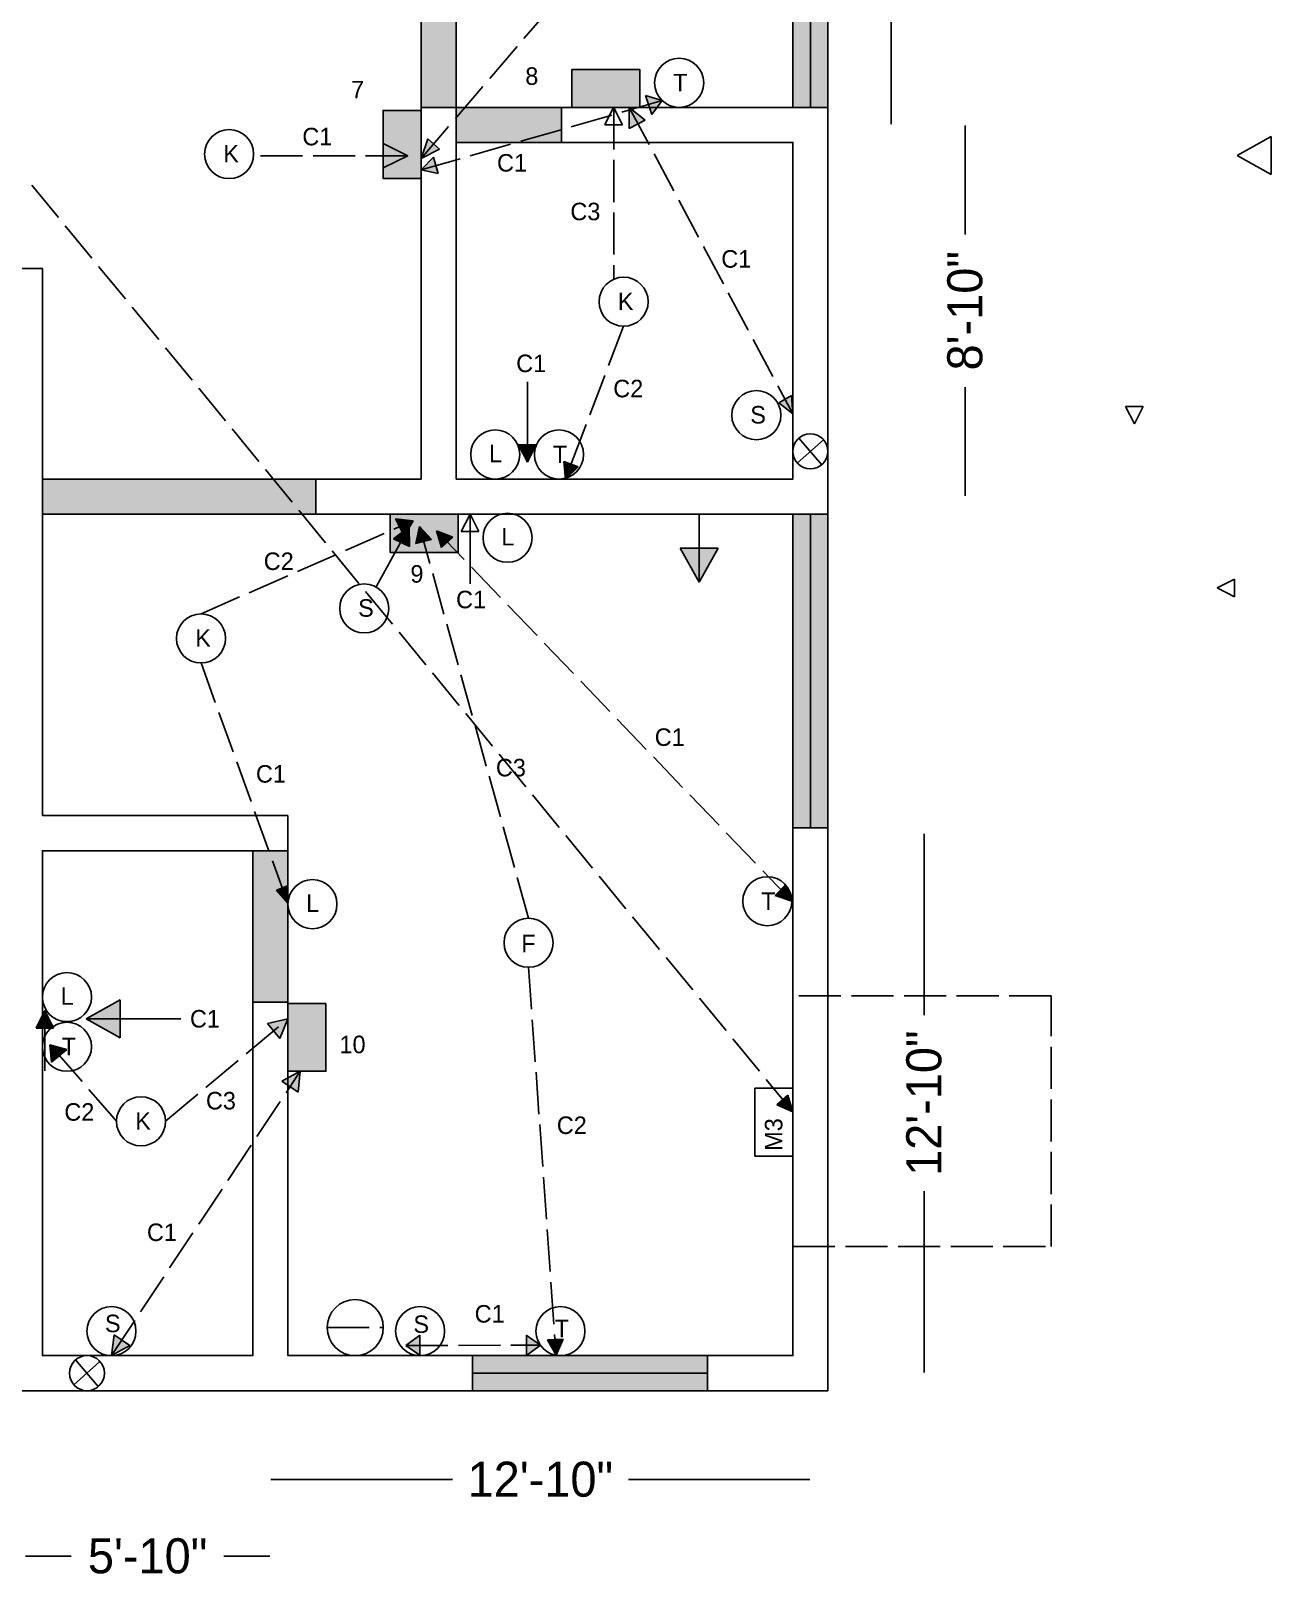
# Model space of a CAD drawing. Header units: feet. Extents: x 145 to 1575, y -322 to 1044.
# Drawn here: x 460.9 to 814.5, y -250.3 to 191.2 of the extents above; entities that cross this region are included whole.
import ezdxf

# ---------------------------------------------------------------- set-up
doc = ezdxf.new("R2010")
doc.units = ezdxf.units.FT
doc.header["$MEASUREMENT"] = 0
doc.linetypes.add('ACAD_ISO02W100', pattern=[15, 12, -3])
doc.dimstyles.get("Standard").update_dxf_attribs({"dimtxt": 0.18, "dimasz": 0.18, "dimexe": 0.18, "dimexo": 0.0625, "dimgap": 0.09, "dimtad": 0, "dimtih": 1, "dimtoh": 1, "dimdec": 4, "dimzin": 0, "dimdsep": 46, "dimtxsty": 'Standard', "dimcen": 0.09, "dimadec": 0, "dimazin": 0, "dimtfac": 1, "dimtdec": 4, "dimtofl": 0, "dimtmove": 0, "dimatfit": 3, "dimfxl": 0, "dimtolj": 1, "dimtzin": 0, "dimarcsym": 0})

# ---------------------------------------------------------------- blocks, each defined once
blk = doc.blocks.new('*D27')
at = {"color": 0, "lineweight": -2}
for p, q in [((706.15, 270.27), (706.15, 239.2)), ((706.15, 164.63), (706.15, 195.69))]:
    blk.add_line(p, q, dxfattribs=at)
at = {"color": 0}
for points in [[(706.12, 270.27), (706.18, 270.27), (706.15, 270.45)], [(706.12, 164.63), (706.18, 164.63), (706.15, 164.45)]]:
    blk.add_solid(points, dxfattribs=at)
at = {"layer": 'Defpoints', "color": 0}
for p in [(683.13, 270.45), (683.13, 164.45), (706.15, 164.45)]:
    blk.add_point(p, dxfattribs=at)
at = {"color": 0, "insert": (706.15, 217.45), "char_height": 10, "attachment_point": 5, "rotation": 90}
blk.add_mtext('\\A1;8\'-10"', dxfattribs=at)
blk = doc.blocks.new('*D28')
at = {"color": 0, "lineweight": -2}
for p, q in [((727.22, 164.27), (727.22, 133.2)), ((727.22, 58.63), (727.22, 89.69))]:
    blk.add_line(p, q, dxfattribs=at)
at = {"color": 0}
for points in [[(727.19, 164.27), (727.25, 164.27), (727.22, 164.45)], [(727.19, 58.63), (727.25, 58.63), (727.22, 58.45)]]:
    blk.add_solid(points, dxfattribs=at)
at = {"layer": 'Defpoints', "color": 0}
for p in [(683.13, 164.45), (683.13, 58.45), (727.22, 58.45)]:
    blk.add_point(p, dxfattribs=at)
at = {"color": 0, "insert": (727.22, 111.45), "char_height": 10, "attachment_point": 5, "rotation": 90}
blk.add_mtext('\\A1;8\'-10"', dxfattribs=at)
blk = doc.blocks.new('*D29')
at = {"color": 0, "lineweight": -2}
for p, q in [((715.53, -37.73), (715.53, -89.46)), ((715.53, -191.37), (715.53, -139.64))]:
    blk.add_line(p, q, dxfattribs=at)
at = {"color": 0}
for points in [[(715.5, -37.73), (715.56, -37.73), (715.53, -37.55)], [(715.5, -191.37), (715.56, -191.37), (715.53, -191.55)]]:
    blk.add_solid(points, dxfattribs=at)
at = {"layer": 'Defpoints', "color": 0}
for p in [(529.13, -37.55), (715.53, -37.55), (529.13, -191.55)]:
    blk.add_point(p, dxfattribs=at)
at = {"color": 0, "insert": (715.53, -114.55), "char_height": 10, "attachment_point": 5, "rotation": 90}
blk.add_mtext('\\A1;12\'-10"', dxfattribs=at)
blk = doc.blocks.new('*D30')
at = {"color": 0, "lineweight": -2}
for p, q in [((529.31, -221.86), (581.04, -221.86)), ((682.95, -221.86), (631.22, -221.86))]:
    blk.add_line(p, q, dxfattribs=at)
at = {"color": 0}
for points in [[(529.31, -221.83), (529.31, -221.89), (529.13, -221.86)], [(682.95, -221.83), (682.95, -221.89), (683.13, -221.86)]]:
    blk.add_solid(points, dxfattribs=at)
at = {"layer": 'Defpoints', "color": 0}
for p in [(529.13, -191.55), (683.13, -191.55), (683.13, -221.86)]:
    blk.add_point(p, dxfattribs=at)
at = {"color": 0, "insert": (606.13, -221.86), "char_height": 10, "attachment_point": 5}
blk.add_mtext('\\A1;12\'-10"', dxfattribs=at)
blk = doc.blocks.new('*D31')
at = {"color": 0, "lineweight": -2}
for p, q in [((459.31, -243.71), (472.37, -243.71)), ((528.95, -243.71), (515.88, -243.71))]:
    blk.add_line(p, q, dxfattribs=at)
at = {"color": 0}
for points in [[(459.31, -243.68), (459.31, -243.74), (459.13, -243.71)], [(528.95, -243.68), (528.95, -243.74), (529.13, -243.71)]]:
    blk.add_solid(points, dxfattribs=at)
at = {"layer": 'Defpoints', "color": 0}
for p in [(459.13, -191.55), (529.13, -191.55), (459.13, -243.71)]:
    blk.add_point(p, dxfattribs=at)
at = {"color": 0, "insert": (494.13, -243.71), "char_height": 10, "attachment_point": 5}
blk.add_mtext('\\A1;5\'-10"', dxfattribs=at)

msp = doc.modelspace()

# ---------------------------------------------------------------- hatches: boundary and pattern name
at = {"linetype": 'ACAD_ISO02W100'}
h = msp.add_hatch(color=70, dxfattribs=at)
h.paths.add_polyline_path([(329.29044, 561.44832), (329.29044, 566.44832), (300.24991, 566.44832), (300.24991, 561.44832)])
h.paths.add_polyline_path([(329.29044, 556.44832), (329.29044, 561.44832), (300.24991, 561.44832), (300.24991, 556.44832)])
h.paths.add_polyline_path([(459.39407, 561.44832), (459.39407, 566.44832), (387.43658, 566.44832), (387.43658, 561.44832)])
h.paths.add_polyline_path([(387.43658, 561.44832), (387.43658, 556.44832), (411.50221, 556.44832, -0.00760481), (411.71513, 556.44832), (436.88185, 556.44832, -0.137077422), (440.64923, 556.44832), (459.39407, 556.44832), (459.39407, 561.44832)])
h.paths.add_polyline_path([(624.25099, 561.44832), (624.25099, 566.44832), (570.12527, 566.44832), (570.12527, 561.44832)])
h.paths.add_polyline_path([(570.12527, 561.44832), (570.12527, 556.44832), (620.28316, 556.44832, -0.089970811), (623.13911, 556.44832), (624.25099, 556.44832), (624.25099, 561.44832)])
h.paths.add_polyline_path([(678.12527, -36.01065), (683.12527, -36.01065), (683.12527, 53.44832), (678.12527, 53.44832)])
h.paths.add_polyline_path([(688.12527, 53.44832), (683.12527, 53.44832), (683.12527, -36.01065), (688.12527, -36.01065)])
h.paths.add_polyline_path([(678.12527, 169.44832), (683.12527, 169.44832), (683.12527, 265.44832), (678.12527, 265.44832)])
h.paths.add_polyline_path([(688.12527, 265.44832), (683.12527, 265.44832), (683.12527, 169.44832), (688.12527, 169.44832)])
h.paths.add_polyline_path([(653.82318, -191.55168), (653.82318, -186.55168), (611.84575, -186.55168, -0.000193978), (611.84032, -186.55168), (586.79489, -186.55168), (586.79489, -191.55168)])
h.paths.add_polyline_path([(653.82318, -196.55168), (653.82318, -191.55168), (586.79489, -191.55168), (586.79489, -196.55168)])
h.paths.add_polyline_path([(398.12426, -191.55168), (398.12426, -186.55168), (372.76938, -186.55168, -0.000273873), (372.76171, -186.55168), (325.54055, -186.55168), (325.54055, -191.55168)])
h.paths.add_polyline_path([(325.54055, -191.55168), (325.54055, -196.55168), (398.12426, -196.55168), (398.12426, -191.55168)])
h.paths.add_polyline_path([(275.58287, -191.55168), (275.58287, -186.55168), (209.78864, -186.55168), (209.78864, -191.55168)])
h.paths.add_polyline_path([(209.78864, -191.55168), (209.78864, -196.55168), (275.58287, -196.55168), (275.58287, -191.55168)])
h = msp.add_hatch(color=104)
h.paths.add_polyline_path([(288.12527, 123.44832), (298.12527, 123.44832), (298.12527, 229.44832), (288.12527, 229.44832)])
h.paths.add_polyline_path([(454.12527, 113.44832), (454.12527, 123.44832), (406.12527, 123.44832), (406.12527, 113.44832)])
h.paths.add_polyline_path([(298.12527, 321.44832), (298.12527, 311.44832), (334.12527, 311.44832), (334.12527, 321.44832)])
h.paths.add_polyline_path([(370.12527, 321.44832), (380.12527, 321.44832), (380.12527, 381.44832), (370.12527, 381.44832)])
h.paths.add_polyline_path([(500.12527, 371.44832), (500.12527, 381.44832), (435.9744, 381.44832), (435.9744, 371.44832)])
h.paths.add_polyline_path([(558.12527, 371.44832), (558.12527, 381.44832), (510.12527, 381.44832), (510.12527, 371.44832)])
h.paths.add_polyline_path([(572.12527, 371.44832), (572.12527, 381.44832), (558.12527, 381.44832), (558.12527, 371.44832)])
h.paths.add_polyline_path([(612.12527, 381.44832), (612.12527, 371.44832), (629.70635, 371.44832), (629.70635, 381.44832)])
h.paths.add_polyline_path([(630.12528, 381.44832), (640.12528, 381.44832), (640.12528, 429.44832), (640.12527, 429.44832), (640.12527, 477.8754), (630.12528, 477.8754)])
h.paths.add_polyline_path([(582.12527, 265.44832), (572.12527, 265.44832), (572.12527, 169.44832), (582.12527, 169.44832)])
h.paths.add_polyline_path([(582.12527, 169.44832), (582.12527, 159.44832), (612.12527, 159.44832), (612.12527, 169.44832)])
h.paths.add_polyline_path([(542.12527, 53.44832), (542.12527, 63.44832), (464.12527, 63.44832), (464.12527, 53.44832)])
h.paths.add_polyline_path([(534.12527, -42.55168), (524.12527, -42.55168), (524.12527, -72.55168), (524.12527, -85.70534), (534.12527, -85.70534), (534.12527, -72.55168)])
at = {"true_color": 0x000000}
h = msp.add_hatch(color=18, dxfattribs=at)
h.paths.add_polyline_path([(444.21749, 13.05434), (434.52785, 7.63366), (444.21749, 7.63366)])
h.paths.add_polyline_path([(444.21749, 7.63366), (434.52785, 7.63366), (444.21749, 2.21299)])
h.paths.add_polyline_path([(562.25495, 342.6364), (552.56531, 337.21573), (562.25495, 337.21573)])
h.paths.add_polyline_path([(562.25495, 337.21573), (552.56531, 337.21573), (562.25495, 331.79505)])
h.paths.add_polyline_path([(389.81491, 408.3453), (389.81491, 402.92462), (399.50454, 402.92462)])
h.paths.add_polyline_path([(399.50454, 402.92462), (389.81491, 402.92462), (389.81491, 397.50395)])
h.paths.add_polyline_path([(651.38586, 43.77323), (645.96519, 43.77323), (651.38586, 34.0836)])
h.paths.add_polyline_path([(656.80654, 43.77323), (651.38586, 43.77323), (651.38586, 34.0836)])
at = {"linetype": 'ACAD_ISO02W100'}
h = msp.add_hatch(color=253, dxfattribs=at)
h.paths.add_polyline_path([(435.50454, 392.28967), (416.12527, 392.28967), (416.12527, 381.44832), (435.50454, 381.44832)])
h.paths.add_polyline_path([(399.50454, 371.44832), (380.12527, 371.44832), (380.12527, 360.55334), (399.50454, 360.55334)])
h.paths.add_polyline_path([(591.50454, 392.28967), (572.12527, 392.28967), (572.12527, 381.44832), (591.50454, 381.44832)])
h.paths.add_polyline_path([(610.88381, 392.28967), (591.50454, 392.28967), (591.50454, 381.44832), (610.88381, 381.44832)])
h.paths.add_polyline_path([(681.0175, 392.28967), (661.63823, 392.28967), (661.63823, 381.44832), (681.0175, 381.44832)])
h.paths.add_polyline_path([(390.96663, 320.45448), (380.12528, 320.45448), (380.12528, 301.07521), (390.96663, 301.07521)])
h.paths.add_polyline_path([(572.12527, 168.57804), (561.29548, 168.57804), (561.29548, 149.19877), (572.12527, 149.19877)])
h.paths.add_polyline_path([(634.48474, 180.28967), (615.10547, 180.28967), (615.10547, 169.44832), (634.48474, 169.44832)])
h.paths.add_polyline_path([(356.20923, 134.28967), (336.82996, 134.28967), (336.82996, 123.44832), (356.20923, 123.44832)])
h.paths.add_polyline_path([(392.85251, 113.44832), (373.47324, 113.44832), (373.47324, 102.7024), (392.85251, 102.7024)])
h.paths.add_polyline_path([(544.96663, -86.09066), (534.12528, -86.09066), (534.12528, -105.46993), (544.96663, -105.46993)])
h.paths.add_polyline_path([(582.63604, 53.44832), (563.25677, 53.44832), (563.25677, 42.53743), (582.63604, 42.53743)])
at = {"linetype": 'ACAD_ISO02W100', "true_color": 0x000000}
h = msp.add_hatch(color=18, dxfattribs=at)
h.paths.add_polyline_path([(575.60591, 155.19935), (572.12671, 151.60836), (576.33463, 152.81733)])
h.paths.add_polyline_path([(576.33463, 152.81733), (572.12671, 151.60836), (577.01952, 150.57859)])
h.paths.add_polyline_path([(636.10908, 172.82396), (636.95057, 170.2328), (640.89151, 171.36507)])
h.paths.add_polyline_path([(640.89151, 171.36507), (636.95057, 170.2328), (637.20534, 169.44832), (639.44438, 169.44832)])
h.paths.add_polyline_path([(639.44438, 169.44832), (637.20534, 169.44832), (637.87878, 167.37465)])
h = msp.add_hatch(color=18, dxfattribs=at)
h.paths.add_polyline_path([(675.90012, 86.20961), (674.08235, 85.20264), (678.12527, 82.04101)])
h.paths.add_polyline_path([(677.73887, 87.22819), (675.90012, 86.20961), (678.12527, 82.04101)])
h.paths.add_polyline_path([(631.46812, 169.44832), (631.46812, 163.44832), (633.96699, 164.76695)])
h.paths.add_polyline_path([(631.46812, 169.44832), (633.96699, 164.76695), (635.99581, 165.83752)])
h = msp.add_hatch(color=18, dxfattribs=at)
h.paths.add_polyline_path([(561.29548, 159.16446), (561.29548, 155.66447), (568.29548, 155.66447)])
h.paths.add_polyline_path([(568.29548, 155.66447), (561.29548, 155.66447), (561.29548, 152.16447)])
h = msp.add_hatch(color=18, dxfattribs=at)
h.paths.add_polyline_path([(575.67092, 159.03798), (574.05114, 160.49592), (572.12868, 154.91837), (572.12868, 154.91245)])
h.paths.add_polyline_path([(577.3504, 157.52633), (575.67092, 159.03798), (572.12868, 154.91245), (572.12868, 154.90872)])
h = msp.add_hatch(color=18, dxfattribs=at)
h.paths.add_polyline_path([(604.90877, 73.24207), (602.40877, 73.24207), (602.40877, 68.24207)])
h.paths.add_polyline_path([(602.40877, 73.24207), (599.90877, 73.24207), (602.40877, 68.24207)])
h = msp.add_hatch(color=18, dxfattribs=at)
h.paths.add_polyline_path([(614.87308, 67.66756), (612.85691, 68.43156), (613.24634, 63.68819, 0.004606283), (613.37058, 63.72281)])
h.paths.add_polyline_path([(616.87485, 66.90902), (614.87308, 67.66756), (613.37058, 63.72281, 0.010048704), (613.63926, 63.80623)])
h = msp.add_hatch(color=18, dxfattribs=at)
h.paths.add_polyline_path([(568.68325, 49.79598), (568.773, 44.20653), (564.26554, 46.37051)])
edge = h.paths.add_edge_path()
edge.add_line((568.68325, 49.79598), (559.27669, 32.68557))
h = msp.add_hatch(color=18, dxfattribs=at)
h.paths.add_polyline_path([(567.26889, 47.22329), (566.74401, 48.2923), (564.26554, 46.37051), (566.27082, 45.4078)])
h.paths.add_polyline_path([(568.68592, 49.62934), (567.39509, 47.45285), (566.27082, 45.4078), (568.773, 44.20653)])
h = msp.add_hatch(color=18, dxfattribs=at)
h.paths.add_polyline_path([(569.81494, 51.53301), (564.85249, 52.14464), (565.9794, 49.84954)])
h.paths.add_polyline_path([(569.81494, 51.53301), (565.9794, 49.84954), (566.74401, 48.2923), (568.68325, 49.79598), (568.68592, 49.62934)])
h.paths.add_polyline_path([(568.68325, 49.79598), (566.74401, 48.2923), (567.26439, 47.23247), (567.39509, 47.45285)])
h = msp.add_hatch(color=18, dxfattribs=at)
h.paths.add_polyline_path([(571.68058, 49.92018), (570.6535, 45.02681), (572.87376, 45.63211)])
h.paths.add_polyline_path([(571.68058, 49.92018), (572.87376, 45.63211), (575.0491, 46.22517)])
h = msp.add_hatch(color=18, dxfattribs=at)
h.paths.add_polyline_path([(579.61331, 45.47763), (576.50719, 48.71737), (577.9278, 43.92343)])
h.paths.add_polyline_path([(581.17044, 46.91345), (576.50719, 48.71737), (579.61331, 45.47763)])
h = msp.add_hatch(color=18, dxfattribs=at)
h.paths.add_polyline_path([(532.52317, -53.11782), (530.86186, -53.76352), (534.12527, -57.55168)])
h.paths.add_polyline_path([(533.97391, -52.55397), (532.52317, -53.11782), (534.12527, -57.55168)])
h = msp.add_hatch(color=18, dxfattribs=at)
h.paths.add_polyline_path([(675.99994, -52.31739), (674.69276, -53.69173), (677.83454, -56.96865)])
h.paths.add_polyline_path([(674.69276, -53.69173), (673.09727, -55.3692), (677.83454, -56.96865)])
h = msp.add_hatch(color=18, dxfattribs=at)
h.paths.add_polyline_path([(464.12527, -89.53557), (462.33279, -93.12055), (464.12527, -93.12055)])
h.paths.add_polyline_path([(464.83279, -88.12055), (464.12527, -89.53557), (464.12527, -93.12055), (464.83279, -93.12055)])
h.paths.add_polyline_path([(464.83279, -88.12055), (464.83279, -93.12055), (466.5943, -93.12055, -0.024046989), (467.12758, -92.71013)])
h.paths.add_polyline_path([(467.12758, -92.71013, 0.024046989), (466.5943, -93.12055), (467.33279, -93.12055)])
h = msp.add_hatch(color=18, dxfattribs=at)
h.paths.add_polyline_path([(486.30837, -85.06781), (476.61873, -90.48849), (486.30837, -90.48849)])
h.paths.add_polyline_path([(486.30837, -90.48849), (476.61873, -90.48849), (486.30837, -95.90916)])
h = msp.add_hatch(color=18, dxfattribs=at)
h.paths.add_polyline_path([(534.12527, -90.53467), (528.27681, -91.87461), (530.04334, -93.95148)])
h.paths.add_polyline_path([(534.12527, -90.53467), (530.04334, -93.95148), (531.86434, -96.09238)])
h = msp.add_hatch(color=18, dxfattribs=at)
h.paths.add_polyline_path([(466.28876, -97.87538), (466.74915, -102.85414), (468.98838, -100.98686)])
h.paths.add_polyline_path([(471.10377, -99.22287), (466.28876, -97.87538), (468.98838, -100.98686)])
h = msp.add_hatch(color=18, dxfattribs=at)
h.paths.add_polyline_path([(534.12527, -107.35766), (532.36204, -108.30149), (534.12527, -109.48433)])
h.paths.add_polyline_path([(537.65186, -105.46993), (534.12527, -107.35766), (534.12527, -109.48433), (534.72081, -109.88384)])
h.paths.add_polyline_path([(537.65186, -105.46993), (534.72081, -109.88384), (537.03827, -111.43847)])
at = {"linetype": 'ACAD_ISO02W100'}
h = msp.add_hatch(color=3, dxfattribs=at)
h.paths.add_polyline_path([(675.23555, -113.53521), (673.56863, -114.99707), (678.12527, -117.05547)])
h.paths.add_polyline_path([(676.67921, -112.26914), (675.23555, -113.53521), (678.12527, -117.05547)])
at = {"linetype": 'ACAD_ISO02W100', "true_color": 0x000000}
h = msp.add_hatch(color=18, dxfattribs=at)
h.paths.add_polyline_path([(486.77683, -182.0834), (484.60016, -180.60398), (483.80968, -186.55168), (483.80968, -186.55168)])
h.paths.add_polyline_path([(489.09328, -183.65784), (486.77683, -182.0834), (483.80968, -186.55168), (483.80968, -186.55168)])
h = msp.add_hatch(color=18, dxfattribs=at)
h.paths.add_polyline_path([(571.75037, -180.69086), (567.73712, -183.6731), (571.75037, -183.66307)])
h.paths.add_polyline_path([(571.75037, -183.66307), (567.73712, -183.6731), (571.75037, -186.49887)])
h.paths.add_polyline_path([(602.13957, -180.74366), (602.13957, -183.58708), (606.11628, -183.57714, -0.002844948), (606.07085, -183.51171)])
h.paths.add_polyline_path([(606.12528, -183.5899, -0.000557659), (606.11628, -183.57714), (602.13957, -183.58708), (602.13957, -186.55168)])
h = msp.add_hatch(color=18, dxfattribs=at)
h.paths.add_polyline_path([(612.58477, -181.85449), (610.2705, -181.95882), (610.58714, -186.43809)])
h.paths.add_polyline_path([(610.2705, -181.95882), (608.18517, -182.05283), (610.58714, -186.43809)])

# ---------------------------------------------------------------- linework, layer by layer
for p, q in [((688.12527, -196.55168), (688.12527, 371.44832)), ((678.12527, 169.44832), (678.12527, 265.44832)), ((612.12527, 169.44832), (612.12527, 159.44832)), ((624.5168, 164.47786), (627.0168, 169.47786)), ((627.0168, 169.47786), (629.5168, 164.47786)), ((629.5168, 164.47786), (624.5168, 164.47786)), ((572.12527, 154.90848), (574.05114, 160.49592)), ((678.12527, 63.44832), (678.12527, 159.44832)), ((814.47739, 161.17311), (804.78776, 155.75243)), ((814.47739, 150.33176), (814.47739, 161.17311)), ((577.3504, 157.52633), (572.12868, 154.90872)), ((814.47739, 150.33176), (804.78776, 155.75243)), ((678.12527, 148.44832), (678.12527, 138.44832)), ((602.40877, 68.24207), (602.40877, 91.20314)), ((775.51307, 79.17071), (773.01307, 84.17071)), ((773.01307, 84.17071), (778.01307, 84.17071)), ((778.01307, 84.17071), (775.51307, 79.17071)), ((679.8717, 75.13366), (686.37884, 67.54043)), ((602.40877, 68.24207), (599.90877, 73.24207)), ((599.90877, 73.24207), (604.90877, 73.24207)), ((604.90877, 73.24207), (602.40877, 68.24207)), ((686.85535, 74.66669), (679.3952, 68.0074)), ((572.12527, 63.44832), (512.12527, 63.44832)), ((524.12527, 53.44832), (512.12527, 53.44832)), ((534.12527, 53.44832), (524.12527, 53.44832)), ((583.5789, 48.44584), (586.0789, 53.44584)), ((586.0789, 53.44584), (588.5789, 48.44584)), ((586.0789, 53.44584), (586.0789, 33.55928)), ((651.38586, 53.46287), (651.38586, 34.0836)), ((678.12527, -186.55168), (678.12527, 53.44832)), ((568.68325, 49.79598), (559.27669, 32.68557)), ((568.68325, 49.79598), (564.26554, 46.37051)), ((568.68325, 49.79598), (568.773, 44.20653)), ((568.773, 44.20653), (564.26554, 46.37051)), ((588.5789, 48.44584), (583.5789, 48.44584)), ((656.80654, 43.77323), (645.96519, 43.77323)), ((645.96519, 43.77323), (651.38586, 34.0836)), ((656.80654, 43.77323), (651.38586, 34.0836)), ((799.10325, 32.37926), (804.10325, 34.87926)), ((804.10325, 29.87926), (799.10325, 32.37926)), ((804.10325, 34.87926), (804.10325, 29.87926)), ((524.12527, -32.55168), (529.12527, -32.55168)), ((529.12527, -32.55168), (534.12527, -32.55168)), ((534.12527, -42.55168), (534.12527, -32.55168)), ((534.12527, -42.55168), (524.12527, -42.55168)), ((524.12527, -42.55168), (524.12527, -72.55168)), ((534.12527, -72.55168), (534.12527, -42.55168)), ((462.33279, -93.12055), (464.83279, -88.12055)), ((464.83279, -88.12055), (467.33279, -93.12055)), ((486.30837, -85.06781), (476.61873, -90.48849)), ((486.30837, -95.90916), (486.30837, -85.06781)), ((524.12527, -85.70534), (534.12527, -85.70534)), ((486.30837, -95.90916), (476.61873, -90.48849)), ((476.61873, -90.48849), (503.5635, -90.48849)), ((467.33279, -93.12055), (462.33279, -93.12055)), ((464.12527, -186.55168), (524.12527, -186.55168)), ((480.54221, -188.22203), (473.08206, -194.88132)), ((473.55857, -187.75506), (480.06571, -195.34829)), ((534.12527, -186.55168), (678.12527, -186.55168)), ((188.12527, -196.55168), (688.12527, -196.55168))]:
    msp.add_line(p, q)
at = {"color": 0}
for p, q in [((683.12527, 265.44832), (683.12527, 169.44832)), ((586.79489, -191.55168), (653.82318, -191.55168))]:
    msp.add_line(p, q, dxfattribs=at)
at = {"linetype": 'ACAD_ISO02W100'}
for p, q in [((572.12527, 154.90848), (625.32363, 216.86689)), ((640.89151, 171.36507), (636.10908, 172.82396)), ((637.87878, 167.37465), (636.10908, 172.82396)), ((640.89151, 171.36507), (572.12671, 151.60836)), ((627.03157, 169.44832), (627.03157, 120.42604)), ((631.46812, 169.44832), (678.12527, 82.04101)), ((631.46812, 169.44832), (631.46812, 163.44832)), ((635.99581, 165.83752), (631.46812, 169.44832)), ((640.89151, 171.36507), (637.87878, 167.37465)), ((631.46812, 163.44832), (635.99581, 165.83752)), ((561.29548, 159.16447), (568.29548, 155.66447)), ((561.29548, 159.16447), (561.29548, 152.16447)), ((574.05114, 160.49592), (577.3504, 157.52633)), ((568.29548, 155.66447), (524.34334, 155.66447)), ((568.29548, 155.66447), (561.29548, 152.16447)), ((572.12671, 151.60836), (575.60591, 155.19935)), ((575.60591, 155.19935), (577.01952, 150.57859)), ((572.12671, 151.60836), (577.01952, 150.57859)), ((629.8636, 107.02451), (613.26603, 63.44832)), ((674.08235, 85.20264), (677.73887, 87.22819)), ((678.12527, 82.04101), (674.08235, 85.20264)), ((677.73887, 87.22819), (678.12527, 82.04101)), ((613.26603, 63.44832), (612.85691, 68.43156)), ((616.87485, 66.90902), (612.85691, 68.43156)), ((613.26603, 63.44832), (616.87485, 66.90902)), ((509.35632, 24.99699), (569.81494, 51.53301)), ((569.81494, 51.53301), (564.85249, 52.14464)), ((567.26439, 47.23247), (564.85249, 52.14464)), ((569.81494, 51.53301), (567.26439, 47.23247)), ((571.68058, 49.92018), (570.6535, 45.02681)), ((602.76554, -61.79346), (571.68058, 49.92018)), ((571.68058, 49.92018), (575.0491, 46.22517)), ((677.83454, -56.96865), (576.50719, 48.71737)), ((576.50719, 48.71737), (577.9278, 43.92343)), ((576.50719, 48.71737), (581.17044, 46.91345)), ((575.0491, 46.22517), (570.6535, 45.02681)), ((581.17044, 46.91345), (577.9278, 43.92343)), ((509.35632, 10.99699), (534.12527, -57.55168)), ((530.86186, -53.76352), (533.97391, -52.55397)), ((534.12527, -57.55168), (533.97391, -52.55397)), ((675.99994, -52.31739), (673.09727, -55.3692)), ((677.83454, -56.96865), (675.99994, -52.31739)), ((534.12527, -57.55168), (530.86186, -53.76352)), ((677.83454, -56.96865), (673.09727, -55.3692)), ((602.76554, -75.79346), (610.58714, -186.43809)), ((464.83279, -88.12055), (464.83279, -99.91162)), ((751.82713, -83.94211), (678.12527, -83.94211)), ((751.82713, -155.47549), (751.82713, -83.94211)), ((499.24894, -119.72817), (534.12527, -90.53467)), ((534.12527, -90.53467), (528.27681, -91.87461)), ((528.27681, -91.87461), (531.86434, -96.09238)), ((534.12527, -90.53467), (531.86434, -96.09238)), ((464.83279, -99.91162), (464.83279, -105.31527)), ((485.24894, -119.72817), (466.28876, -97.87538)), ((466.28876, -97.87538), (466.74915, -102.85414)), ((466.28876, -97.87538), (471.10377, -99.22287)), ((471.10377, -99.22287), (466.74915, -102.85414)), ((483.80968, -186.55168), (537.65186, -105.46993)), ((537.65186, -105.46993), (532.36204, -108.30149)), ((537.65186, -105.46993), (537.03827, -111.43847)), ((537.03827, -111.43847), (532.36204, -108.30149)), ((673.56863, -114.99707), (676.67921, -112.26914)), ((678.12527, -117.05547), (676.67921, -112.26914)), ((678.12527, -117.05547), (673.56863, -114.99707)), ((678.12527, -155.47549), (751.82713, -155.47549)), ((483.80968, -186.55168), (484.60016, -180.60398)), ((484.60016, -180.60398), (489.09328, -183.65784)), ((545.32139, -178.55168), (561.32139, -178.55168)), ((567.73712, -183.6731), (571.75037, -180.69086)), ((571.75037, -180.69086), (571.75037, -186.55168)), ((602.06457, -180.69086), (606.15282, -183.56943)), ((602.13957, -186.55168), (602.13957, -180.69086)), ((483.80968, -186.55168), (489.09328, -183.65784)), ((567.73712, -183.6731), (606.11628, -183.57714)), ((571.82537, -186.55168), (567.73712, -183.6731)), ((606.15282, -183.56943), (602.13957, -186.55168)), ((612.58477, -181.85449), (608.18517, -182.05283)), ((610.58714, -186.43809), (608.18517, -182.05283)), ((610.58714, -186.43809), (612.58477, -181.85449))]:
    msp.add_line(p, q, dxfattribs=at)
at = {"color": 3, "linetype": 'ACAD_ISO02W100'}
msp.add_line((678.12527, -117.05547), (459.39338, 149.40377), dxfattribs=at)
for points in [[(688.12527, 159.44832), (688.12527, 275.44832)], [(612.12527, 169.44832), (678.12527, 169.44832), (678.12527, 265.44832), (582.12527, 265.44832)], [(572.12527, 217.44832), (572.12527, 159.44832)], [(582.12527, 217.44832), (582.12527, 169.44832)], [(582.12527, 217.44832), (582.12527, 63.44832), (678.12527, 63.44832), (678.12527, 159.44832), (612.12527, 159.44832)], [(572.12527, 169.44832), (572.12527, 63.44832)], [(678.12527, 169.44832), (612.12527, 169.44832)], [(688.12527, 53.44832), (688.12527, 53.44832), (688.12527, 169.44832)], [(612.12527, 159.44832), (678.12527, 159.44832)], [(454.12527, 123.44832), (464.12527, 123.44832), (464.12527, -32.55168)], [(688.12527, 63.44832), (688.12527, -196.55168), (524.12527, -196.55168)], [(582.12527, 63.44832), (678.12527, 63.44832)], [(534.12527, 53.44832), (678.12527, 53.44832), (678.12527, -186.55168), (534.12527, -186.55168), (534.12527, -72.55168)], [(572.12527, 53.44832), (678.12527, 53.44832)], [(464.12527, -32.55168), (524.12527, -32.55168)], [(524.12527, -72.55168), (524.12527, -186.55168), (464.12527, -186.55168), (464.12527, -42.55168), (524.12527, -42.55168)], [(464.12527, -42.55168), (464.12527, -186.55168)], [(524.12527, -186.55168), (524.12527, -72.55168)], [(534.12527, -72.55168), (534.12527, -186.55168)], [(534.12527, -72.55168), (534.12527, -186.55168)], [(464.12527, -196.55168), (464.12527, -196.55168), (288.12527, -196.55168)], [(534.12527, -196.55168), (534.12527, -196.55168), (454.12527, -196.55168)], [(534.12527, -196.55168), (534.12527, -196.55168), (454.12527, -196.55168)]]:
    msp.add_lwpolyline(points)
for points in [[(572.12527, 265.44832), (582.12527, 265.44832), (582.12527, 169.44832), (572.12527, 169.44832)], [(678.12527, 265.44832), (688.12527, 265.44832), (688.12527, 169.44832), (678.12527, 169.44832)], [(615.10547, 180.28967), (634.48474, 180.28967), (634.48474, 169.44832), (615.10547, 169.44832)], [(572.13683, 168.57804), (572.12527, 149.19877), (561.29548, 149.19877), (561.29548, 168.57804)], [(612.12527, 169.44832), (582.12527, 169.44832), (582.12527, 159.44832), (612.12527, 159.44832)], [(464.12527, 63.44832), (542.12527, 63.44832), (542.12527, 53.44832), (464.12527, 53.44832)], [(563.25677, 53.44832), (582.63604, 53.44832), (582.63604, 42.53743), (563.25677, 42.53743)], [(544.96663, -86.09066), (544.96663, -105.46993), (534.12528, -105.46993), (534.12528, -86.09066)], [(678.12527, -110.28626), (678.12527, -129.66553), (667.32042, -129.66553), (667.32042, -110.28626)], [(586.79489, -186.55168), (653.82318, -186.55168), (653.82318, -196.55168), (586.79489, -196.55168)]]:
    msp.add_lwpolyline(points, close=True)
at = {"flags": 128}
msp.add_lwpolyline([(678.12527, 53.44832), (688.12527, 53.44832), (688.12527, -36.01065), (678.12527, -36.01065)], close=True, dxfattribs=at)
for centre, radius in [((645.70405, 176.44832), 7), ((517.35842, 156.12355), 7), ((629.8636, 114.02451), 7), ((667.71711, 81.65353), 7), ((593.26554, 70.44832), 7), ((611.42959, 70.44832), 7), ((683.12527, 71.33705), 5), ((596.76554, 46.70653), 7), ((555.90441, 26.55143), 7), ((509.35632, 17.99699), 7), ((541.12528, -57.79347), 7), ((670.83454, -56.96865), 7), ((602.76554, -68.79346), 7), ((471.12528, -84.29347), 7), ((471.12528, -98.4563), 7), ((492.24894, -119.72817), 7), ((553.32139, -178.55168), 8), ((483.80968, -179.55168), 7), ((571.82537, -179.55168), 7), ((611.84303, -179.55168), 7), ((476.81214, -191.55168), 5)]:
    msp.add_circle(centre, radius)
at = {"layer": 'Defpoints', "color": 0}
msp.add_line((683.12527, 53.44832), (683.12527, -36.01065), dxfattribs=at)

# ---------------------------------------------------------------- texts
at = {"char_height": 5, "attachment_point": 1}
for s, insert, width in [('7', (552.1555, 177.01402), 15.7990023), ('8', (601.82175, 180.87052), 15.7990023), ('T', (643.96451, 178.99545), 7.2329995), ('K', (515.71966, 158.72927), 7.2329995), ('K', (628.22484, 116.63022), 7.2329995), ('S', (665.9799, 84.27916), 7.2329995), ('L', (591.47144, 73.24207), 7.2329995), ('T', (609.69005, 72.99545), 7.2329995), ('L', (594.97144, 49.50029), 7.2329995), ('9', (569.06896, 38.90073), 15.7990023), ('S', (554.1672, 29.17707), 7.2329995), ('K', (507.71756, 20.60271), 7.2329995), ('L', (539.33117, -54.99971), 7.2329995), ('T', (669.095, -54.42152), 7.2329995), ('F', (600.69616, -66.49026), 7.2329995), ('L', (469.33117, -81.49971), 7.2329995), ('T', (469.62514, -95.90916), 4.8413371), ('10', (548.83844, -95.29282), 15.7990023), ('K', (490.61019, -117.12245), 7.2329995), ('S', (481.96294, -174.87423), 4.9689127), ('S', (569.9199, -175.07696), 7.2329995), ('T', (610.19855, -176.3398), 7.2329995)]:
    msp.add_mtext(s, dxfattribs=dict(at, insert=insert, width=width))
at = {"linetype": 'ACAD_ISO02W100', "char_height": 5, "width": 10.1284113, "attachment_point": 1}
for s, insert in [('C1', (538.24626, 163.61349)), ('C1', (593.76089, 156.12838)), ('C3', (614.67826, 142.25421)), ('C1', (657.71223, 128.72864)), ('C1', (599.22755, 98.93639)), ('C2', (626.90711, 91.75583)), ('C2', (527.24167, 42.50556)), ('C1', (582.08823, 31.59031)), ('C1', (638.73507, -7.66672)), ('C3', (593.44574, -16.35835)), ('C1', (525.01794, -18.14006)), ('C1', (506.19874, -87.97723)), ('C2', (470.38162, -114.5585)), ('C3', (510.75906, -111.34167)), ('C2', (610.80758, -118.34063)), ('C1', (493.93277, -148.87318)), ('C1', (587.39416, -172.13517))]:
    msp.add_mtext(s, dxfattribs=dict(at, insert=insert))
at = {"insert": (670.13444, -128.12943), "char_height": 5, "width": 11.3855723, "attachment_point": 1, "rotation": 90}
msp.add_mtext('{\\C3;M3}', dxfattribs=at)

# ---------------------------------------------------------------- dimensions: what is measured, and where the dimension line sits
for p1, p2, distance, picture, middle in [((683.12527, 270.44832), (683.12527, 164.44832), 23.02697, '*D27', (706.15224, 217.44832)), ((683.12527, 164.44832), (683.12527, 58.44832), 44.0924, '*D28', (727.21768, 111.44832)), ((529.12527, -191.55168), (529.12527, -37.55168), -186.40364, '*D29', (715.52892, -114.55168))]:
    dim = msp.add_aligned_dim(p1=p1, p2=p2, distance=distance, dimstyle='Standard', override={"dimtxt": 10, "dimlunit": 4, "dimse1": 1, "dimse2": 1})
    dim.commit()
    dim.dimension.update_dxf_attribs({"geometry": picture, "text_midpoint": middle, "text_rotation": 90})
dim = msp.add_aligned_dim(p1=(529.12527, -191.55168), p2=(459.12527, -191.55168), distance=52.15433, dimstyle='Standard', override={"dimtxt": 10, "dimlunit": 4, "dimse1": 1, "dimse2": 1})
dim.commit()
dim.dimension.update_dxf_attribs({"geometry": '*D31', "text_midpoint": (494.12527, -243.706)})
dim = msp.add_linear_dim(base=(683.12527, -221.85538), p1=(529.12527, -191.55168), p2=(683.12527, -191.55168), angle=0, dimstyle='Standard', override={"dimtxt": 10, "dimlunit": 4, "dimse1": 1, "dimse2": 1})
dim.commit()
dim.dimension.update_dxf_attribs({"geometry": '*D30', "text_midpoint": (606.12527, -221.85538), "dimtype": 161})

doc.saveas('drawing.dxf')
